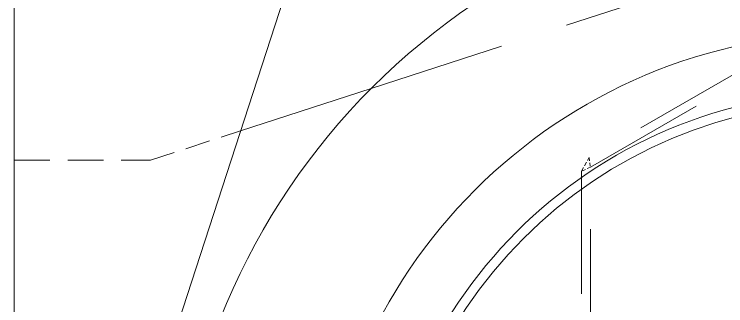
# Model space of a CAD drawing. Header units: millimetres. Extents: x 36 to 2484, y 36 to 1746.
# Drawn here: x 1359.2 to 1437.6, y 521.4 to 553.5 of the extents above; entities that cross this region are included whole.
import ezdxf

# ---------------------------------------------------------------- set-up
doc = ezdxf.new("R2010")
doc.units = ezdxf.units.MM
doc.header["$LTSCALE"] = 6
doc.linetypes.add('HIDDEN', pattern=[9.525, 6.35, -3.175])
doc.layers.add('가는파선_A3', color=7, linetype='HIDDEN', lineweight=13, true_color=0x008000)
doc.layers.add('굵은실선_A3', color=7, linetype='Continuous', lineweight=18)

msp = doc.modelspace()

# ---------------------------------------------------------------- linework, layer by layer
at = {"layer": '가는파선_A3', "ltscale": 0.396348}
msp.add_line((1398.5, 545.327), (1463.135, 566.307), dxfattribs=at)
at = {"layer": '가는파선_A3', "ltscale": 0.344834}
msp.add_line((1456.668, 557.429), (1422.534, 537.722), dxfattribs=at)
at = {"layer": '가는파선_A3', "ltscale": 0.353583}
msp.add_line((1422.668, 536.644), (1457.668, 556.852), dxfattribs=at)
at = {"layer": '가는파선_A3', "ltscale": 0.071963}
msp.add_line((1374.168, 537.429), (1384.118, 540.659), dxfattribs=at)
at = {"layer": '가는파선_A3', "ltscale": 0.103234}
msp.add_line((1359.168, 537.429), (1374.168, 537.429), dxfattribs=at)
at = {"layer": '가는파선_A3', "ltscale": 0.011832}
msp.add_line((1421.668, 536.222), (1422.534, 537.722), dxfattribs=at)
at = {"layer": '가는파선_A3', "ltscale": 0.010068}
for p, q in [((1422.534, 537.722), (1422.668, 536.644)), ((1422.668, 536.644), (1421.668, 536.222))]:
    msp.add_line(p, q, dxfattribs=at)
at = {"layer": '가는파선_A3', "ltscale": 0.357045}
msp.add_line((1422.668, 475.429), (1422.668, 536.644), dxfattribs=at)
at = {"layer": '가는파선_A3', "ltscale": 0.35458}
msp.add_line((1421.668, 536.222), (1421.668, 475.429), dxfattribs=at)
at = {"layer": '굵은실선_A3'}
for p, q in [((1359.168, 482.429), (1359.168, 652.429)), ((1375.29, 513.462), (1404.168, 602.429)), ((1384.118, 540.659), (1398.5, 545.327))]:
    msp.add_line(p, q, dxfattribs=at)
for radius in [75, 59, 52.5, 51.448]:
    msp.add_circle((1451.668, 492.429), radius, dxfattribs=at)

doc.saveas('drawing.dxf')
